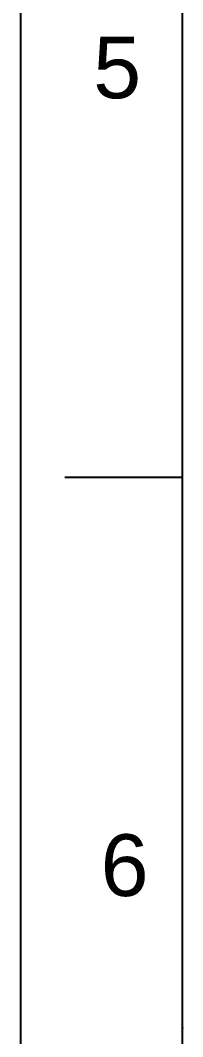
# Model space of a CAD drawing. Header units: millimetres. Extents: x 1657 to 5240, y -256 to 760.
# Drawn here: x 4521.6 to 4545.8, y 47.1 to 198.9 of the extents above; entities that cross this region are included whole.
import ezdxf

# ---------------------------------------------------------------- set-up
doc = ezdxf.new("R2010")
doc.units = ezdxf.units.MM
doc.styles.get("Standard").update_dxf_attribs({"font": 'arial.ttf'})

msp = doc.modelspace()

# ---------------------------------------------------------------- linework, layer by layer
at = {"color": 7, "linetype": 'Continuous'}
for p, q in [((4521.62, 759.6), (4521.62, -256.45)), ((4545.81, 130.61), (4528.23, 130.61))]:
    msp.add_line(p, q, dxfattribs=at)
at = {"linetype": 'Continuous'}
msp.add_line((4545.81, -232.26), (4545.81, 735.41), dxfattribs=at)
msp.add_point((4545.81, 48.34))
msp.add_point((4545.81, 48.34))

# ---------------------------------------------------------------- texts
at = {"char_height": 9.22, "attachment_point": 5}
for s, insert in [('5', (4536.05, 191.79)), ('6', (4537.16, 72.62))]:
    msp.add_mtext_dynamic_manual_height_columns(s, width=60.4793, gutter_width=15.12, heights=[0], dxfattribs=dict(at, insert=insert))

doc.saveas('drawing.dxf')
